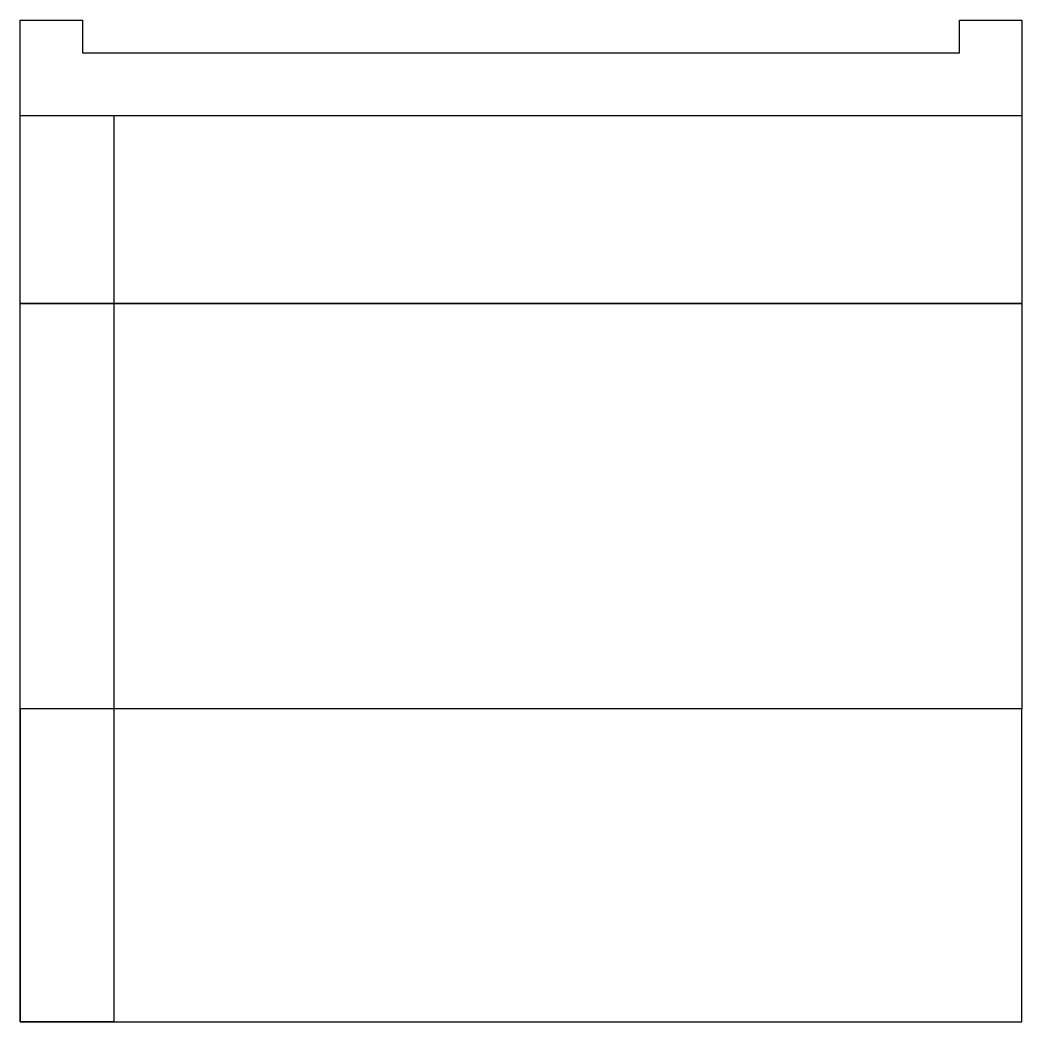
# Model space of a CAD drawing. Header units: millimetres. Extents: x -32 to 0, y 212.3 to 244.3.
import ezdxf

# ---------------------------------------------------------------- set-up
doc = ezdxf.new("R2010")
doc.units = ezdxf.units.MM
doc.layers.get('0').update_dxf_attribs({"linetype": 'CONTINUOUS'})

msp = doc.modelspace()

# ---------------------------------------------------------------- linework, layer by layer
for p, q in [((-32, 241.259), (0, 241.259)), ((-32, 222.32), (-32, 241.259)), ((-32, 241.259), (-29, 241.259)), ((-32, 212.32), (-32, 241.259)), ((-29, 241.259), (-29, 212.32)), ((0, 241.259), (0, 222.32)), ((0, 222.32), (-32, 222.32)), ((-29, 212.32), (-32, 212.32))]:
    msp.add_line(p, q)
for points in [[(-30, 244.311), (-30, 243.259), (-2, 243.259), (-2, 244.311), (0, 244.311), (0, 235.259), (-32, 235.259), (-32, 244.311)], [(0, 235.259), (0, 222.32), (-32, 222.32), (-32, 235.259)], [(0, 222.32), (-32, 222.32), (-32, 212.32), (0, 212.32)]]:
    msp.add_lwpolyline(points, close=True)

doc.saveas('drawing.dxf')
